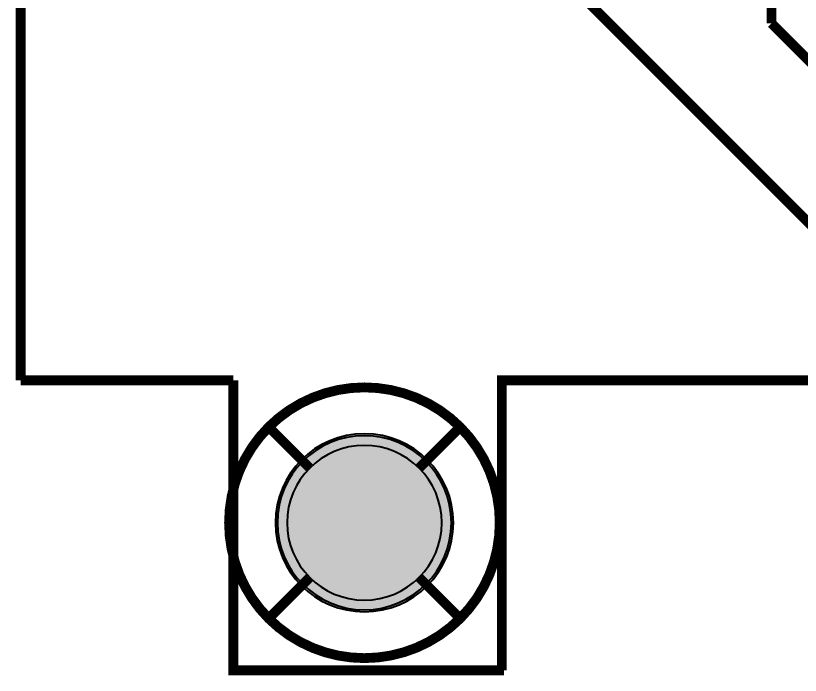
# Model space of a CAD drawing. Header units: millimetres. Extents: x -0.1 to 51.1, y -7.6 to 37.6.
# Drawn here: x -0.13 to 20.16, y -7.63 to 9.43 of the extents above; entities that cross this region are included whole.
import ezdxf

# ---------------------------------------------------------------- set-up
doc = ezdxf.new("R2010")
doc.units = ezdxf.units.MM
doc.header["$MEASUREMENT"] = 0
for name, color, linetype, true_color in [('Board-Outline-Layer', 7, 'Continuous', 0xff00ff), ('Bottom-Layer', 7, 'Continuous', 0x0000ff), ('Bottom-Paste-Mask-Layer', 7, 'Continuous', 0x800000), ('Bottom-Solder-Mask-Layer', 7, 'Continuous', 0xaa00ff), ('Hole-Layer', 7, 'Continuous', 0x222222), ('Multi-Layer', 7, 'Continuous', 0xc0c0c0), ('Top-Layer', 7, 'Continuous', 0xff0000), ('Top-Paste-Mask-Layer', 7, 'Continuous', 0x808080), ('Top-Silkscreen-Layer', 7, 'Continuous', 0xffcc00), ('Top-Solder-Mask-Layer', 7, 'Continuous', 0x800080)]:
    doc.layers.add(name, color=color, linetype=linetype, true_color=true_color)

msp = doc.modelspace()

# ---------------------------------------------------------------- hatches: boundary and pattern name
at = {"layer": 'Bottom-Layer'}
msp.add_hatch(color=256, dxfattribs=at).paths.add_polyline_path([(6.64, -3.683, 1), (11.14, -3.683, 1)])
at = {"layer": 'Bottom-Paste-Mask-Layer'}
msp.add_hatch(color=256, dxfattribs=at).paths.add_polyline_path([(6.64, -3.683, 1), (11.14, -3.683, 1)])
at = {"layer": 'Bottom-Solder-Mask-Layer'}
msp.add_hatch(color=256, dxfattribs=at).paths.add_polyline_path([(6.589, -3.683, 1), (11.191, -3.683, 1)])
at = {"layer": 'Hole-Layer'}
msp.add_hatch(color=256, dxfattribs=at).paths.add_polyline_path([(6.89, -3.683, 1), (10.89, -3.683, 1)])
at = {"layer": 'Multi-Layer'}
msp.add_hatch(color=256, dxfattribs=at).paths.add_polyline_path([(6.64, -3.683, 1), (11.14, -3.683, 1)])
msp.add_hatch(color=256, dxfattribs=at).paths.add_polyline_path([(6.64, -3.683, 1), (11.14, -3.683, 1)])
msp.add_hatch(color=256, dxfattribs=at).paths.add_polyline_path([(6.64, -3.683, 1), (11.14, -3.683, 1)])
at = {"layer": 'Top-Layer'}
msp.add_hatch(color=256, dxfattribs=at).paths.add_polyline_path([(6.64, -3.683, 1), (11.14, -3.683, 1)])
at = {"layer": 'Top-Paste-Mask-Layer'}
msp.add_hatch(color=256, dxfattribs=at).paths.add_polyline_path([(6.64, -3.683, 1), (11.14, -3.683, 1)])
at = {"layer": 'Top-Solder-Mask-Layer'}
msp.add_hatch(color=256, dxfattribs=at).paths.add_polyline_path([(6.589, -3.683, 1), (11.191, -3.683, 1)])

# ---------------------------------------------------------------- linework, layer by layer
at = {"layer": 'Board-Outline-Layer', "const_width": 0.254}
for points in [[(0, 0), (0, 30)], [(0, 0), (5.5, 0)], [(5.5, 0), (5.5, -7.5), (12.5, -7.5)], [(50, 0), (12.446, 0), (12.446, -7.5)]]:
    msp.add_lwpolyline(points, dxfattribs=at)
at = {"layer": 'Bottom-Layer'}
msp.add_lwpolyline([(6.64, -3.683, 1), (11.14, -3.683, 1)], format="xyb", close=True, dxfattribs=at)
at = {"layer": 'Bottom-Paste-Mask-Layer'}
msp.add_lwpolyline([(6.64, -3.683, 1), (11.14, -3.683, 1)], format="xyb", close=True, dxfattribs=at)
at = {"layer": 'Bottom-Solder-Mask-Layer'}
msp.add_lwpolyline([(6.589, -3.683, 1), (11.191, -3.683, 1)], format="xyb", close=True, dxfattribs=at)
at = {"layer": 'Hole-Layer'}
msp.add_lwpolyline([(6.89, -3.683, 1), (10.89, -3.683, 1)], format="xyb", close=True, dxfattribs=at)
at = {"layer": 'Multi-Layer'}
msp.add_lwpolyline([(6.64, -3.683, 1), (11.14, -3.683, 1)], format="xyb", close=True, dxfattribs=at)
msp.add_lwpolyline([(6.64, -3.683, 1), (11.14, -3.683, 1)], format="xyb", close=True, dxfattribs=at)
msp.add_lwpolyline([(6.64, -3.683, 1), (11.14, -3.683, 1)], format="xyb", close=True, dxfattribs=at)
at = {"layer": 'Top-Layer', "const_width": 0.254}
for points in [[(11.014, 13.433), (21.653, 2.794)], [(19.419, 10.498), (19.419, 9.228)], [(19.419, 9.228), (24.245, 4.402)]]:
    msp.add_lwpolyline(points, dxfattribs=at)
at = {"layer": 'Top-Layer'}
msp.add_lwpolyline([(6.64, -3.683, 1), (11.14, -3.683, 1)], format="xyb", close=True, dxfattribs=at)
at = {"layer": 'Top-Paste-Mask-Layer'}
msp.add_lwpolyline([(6.64, -3.683, 1), (11.14, -3.683, 1)], format="xyb", close=True, dxfattribs=at)
at = {"layer": 'Top-Silkscreen-Layer', "const_width": 0.254}
msp.add_lwpolyline([(5.39, -3.683, 1), (12.39, -3.683, 1)], format="xyb", close=True, dxfattribs=at)
msp.add_lwpolyline([(5.39, -3.683, 1), (12.39, -3.683, 1)], format="xyb", close=True, dxfattribs=at)
for points in [[(6.416, -1.209), (7.493, -2.286)], [(6.416, -1.209), (7.493, -2.286)], [(11.364, -1.209), (10.287, -2.286)], [(11.364, -1.209), (10.287, -2.286)], [(7.493, -5.08), (6.416, -6.157)], [(7.493, -5.08), (6.416, -6.157)], [(10.287, -5.08), (11.364, -6.157)], [(10.287, -5.08), (11.364, -6.157)]]:
    msp.add_lwpolyline(points, dxfattribs=at)
at = {"layer": 'Top-Solder-Mask-Layer'}
msp.add_lwpolyline([(6.589, -3.683, 1), (11.191, -3.683, 1)], format="xyb", close=True, dxfattribs=at)

doc.saveas('drawing.dxf')
